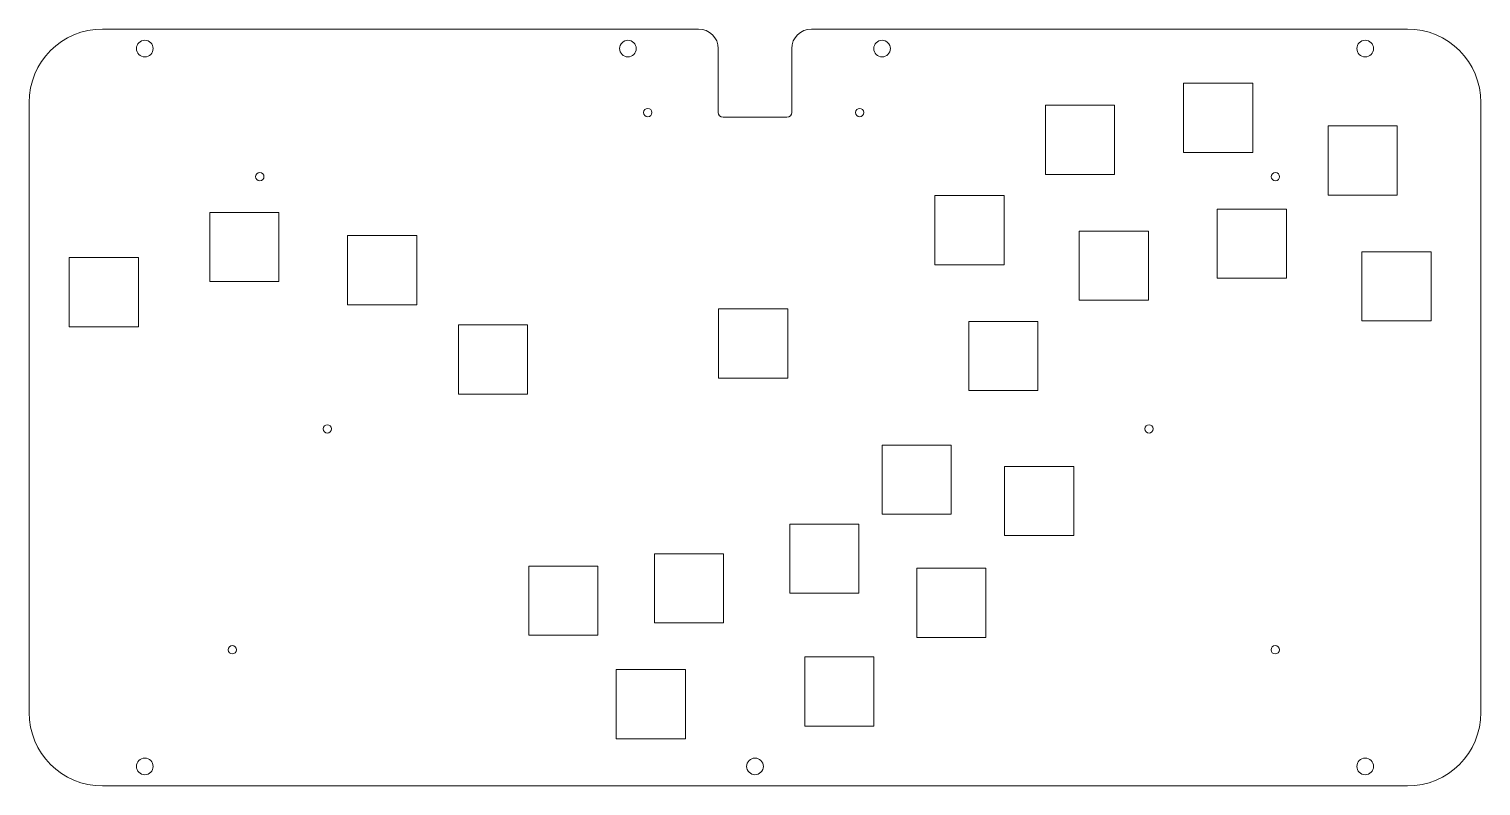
# Model space of a CAD drawing. Header units: inches. Extents: x 0 to 296, y 0 to 154.
import ezdxf

# ---------------------------------------------------------------- set-up
doc = ezdxf.new("R2010")
doc.units = ezdxf.units.IN
doc.header["$MEASUREMENT"] = 0

msp = doc.modelspace()

# ---------------------------------------------------------------- linework, layer by layer
at = {"color": 1, "lineweight": 0, "true_color": 0xff0000}
for p, q in [((15, 154.4), (136.5, 154.4)), ((281, 154.4), (159.5, 154.4)), ((140.5, 137.4), (140.5, 150.4)), ((140.5, 149.4), (140.5, 149.4)), ((155.5, 137.4), (155.5, 150.4)), ((155.5, 149.4), (155.5, 149.4)), ((235.36, 143.33), (249.46, 143.33)), ((235.36, 129.23), (235.36, 143.33)), ((249.46, 143.33), (249.46, 129.23)), ((0, 139.4), (0, 15)), ((296, 15), (296, 139.4)), ((141.5, 136.4), (154.5, 136.4)), ((207.2, 138.86), (221.3, 138.86)), ((207.2, 124.76), (207.2, 138.86)), ((221.3, 138.86), (221.3, 124.76)), ((264.84, 134.63), (278.94, 134.63)), ((264.84, 120.53), (264.84, 134.63)), ((278.94, 134.63), (278.94, 120.53)), ((249.46, 129.23), (235.36, 129.23)), ((221.3, 124.76), (207.2, 124.76)), ((184.69, 120.41), (198.79, 120.41)), ((184.69, 106.31), (184.69, 120.41)), ((198.79, 120.41), (198.79, 106.31)), ((278.94, 120.53), (264.84, 120.53)), ((36.83, 116.97), (50.93, 116.97)), ((36.83, 102.87), (36.83, 116.97)), ((50.93, 116.97), (50.93, 102.87)), ((242.25, 117.66), (256.35, 117.66)), ((242.25, 103.56), (242.25, 117.66)), ((256.35, 117.66), (256.35, 103.56)), ((214.09, 113.2), (228.19, 113.2)), ((214.09, 99.1), (214.09, 113.2)), ((228.19, 113.2), (228.19, 99.1)), ((64.93, 112.27), (79.03, 112.27)), ((64.93, 98.17), (64.93, 112.27)), ((79.03, 112.27), (79.03, 98.17)), ((8.2, 107.77), (22.3, 107.77)), ((8.2, 93.67), (8.2, 107.77)), ((22.3, 107.77), (22.3, 93.67)), ((271.73, 108.96), (285.83, 108.96)), ((271.73, 94.86), (271.73, 108.96)), ((285.83, 108.96), (285.83, 94.86)), ((198.79, 106.31), (184.69, 106.31)), ((50.93, 102.87), (36.83, 102.87)), ((256.35, 103.56), (242.25, 103.56)), ((79.03, 98.17), (64.93, 98.17)), ((228.19, 99.1), (214.09, 99.1)), ((140.58, 97.31), (154.68, 97.31)), ((140.58, 83.21), (140.58, 97.31)), ((154.68, 97.31), (154.68, 83.21)), ((191.58, 94.75), (205.68, 94.75)), ((191.58, 80.65), (191.58, 94.75)), ((205.68, 94.75), (205.68, 80.65)), ((285.83, 94.86), (271.73, 94.86)), ((22.3, 93.67), (8.2, 93.67)), ((87.55, 94.03), (101.65, 94.03)), ((87.55, 79.93), (87.55, 94.03)), ((101.65, 94.03), (101.65, 79.93)), ((154.68, 83.21), (140.58, 83.21)), ((101.65, 79.93), (87.55, 79.93)), ((205.68, 80.65), (191.58, 80.65)), ((173.91, 69.53), (188.01, 69.53)), ((173.91, 55.43), (173.91, 69.53)), ((188.01, 69.53), (188.01, 55.43)), ((198.88, 65.16), (212.98, 65.16)), ((198.88, 51.06), (198.88, 65.16)), ((212.98, 65.16), (212.98, 51.06)), ((155.08, 53.43), (169.18, 53.43)), ((155.08, 39.33), (155.08, 53.43)), ((169.18, 53.43), (169.18, 39.33)), ((188.01, 55.43), (173.91, 55.43)), ((212.98, 51.06), (198.88, 51.06)), ((127.49, 47.36), (141.59, 47.36)), ((127.49, 33.26), (127.49, 47.36)), ((141.59, 47.36), (141.59, 33.26)), ((101.88, 44.84), (115.98, 44.84)), ((101.88, 30.74), (101.88, 44.84)), ((115.98, 44.84), (115.98, 30.74)), ((180.98, 44.41), (195.08, 44.41)), ((180.98, 30.31), (180.98, 44.41)), ((195.08, 44.41), (195.08, 30.31)), ((169.18, 39.33), (155.08, 39.33)), ((141.59, 33.26), (127.49, 33.26)), ((115.98, 30.74), (101.88, 30.74)), ((195.08, 30.31), (180.98, 30.31)), ((119.71, 23.73), (133.81, 23.73)), ((119.71, 9.63), (119.71, 23.73)), ((133.81, 23.73), (133.81, 9.63)), ((158.16, 26.31), (172.26, 26.31)), ((158.16, 12.21), (158.16, 26.31)), ((172.26, 26.31), (172.26, 12.21)), ((172.26, 12.21), (158.16, 12.21)), ((133.81, 9.63), (119.71, 9.63)), ((15, 0), (281, 0))]:
    msp.add_line(p, q, dxfattribs=at)
for centre, radius in [((23.6, 150.4), 1.7), ((122.1, 150.4), 1.7), ((173.9, 150.4), 1.7), ((272.4, 150.4), 1.7), ((126.15, 137.35), 0.85), ((169.34, 137.35), 0.85), ((47.05, 124.28), 0.85), ((254.11, 124.28), 0.85), ((60.82, 72.83), 0.85), ((228.33, 72.83), 0.85), ((41.45, 27.79), 0.85), ((254.05, 27.79), 0.85), ((23.6, 4), 1.7), ((148, 4), 1.7), ((272.4, 4), 1.7)]:
    msp.add_circle(centre, radius, dxfattribs=at)
for points in [[(15, 154.4), (6.72, 154.4), (0, 147.68), (0, 139.4)], [(140.5, 150.4), (140.5, 152.61), (138.71, 154.4), (136.5, 154.4)], [(159.5, 154.4), (157.29, 154.4), (155.5, 152.61), (155.5, 150.4)], [(296, 139.4), (296, 147.68), (289.28, 154.4), (281, 154.4)], [(140.5, 137.4), (140.5, 136.85), (140.95, 136.4), (141.5, 136.4)], [(154.5, 136.4), (155.05, 136.4), (155.5, 136.85), (155.5, 137.4)], [(0, 15), (0, 6.72), (6.72, 0), (15, 0)], [(281, 0), (289.28, 0), (296, 6.72), (296, 15)]]:
    msp.add_open_spline(points, degree=3, dxfattribs=at)

doc.saveas('drawing.dxf')
